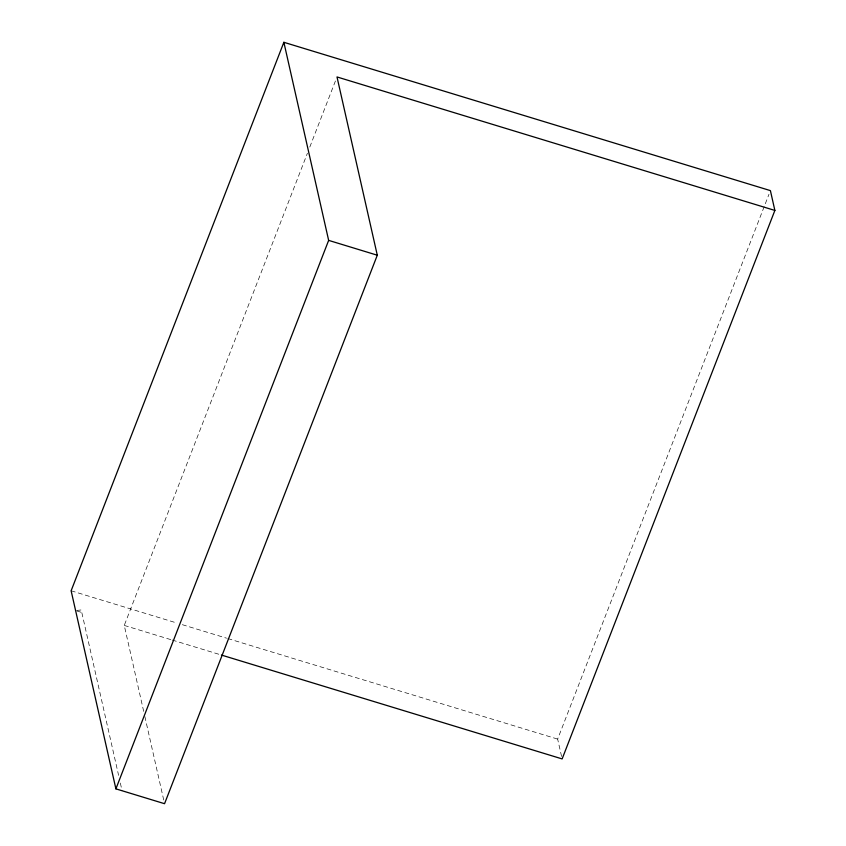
<?xml version="1.0" encoding="UTF-8"?>
<svg xmlns="http://www.w3.org/2000/svg" width="846" height="846" viewBox="0 0 846 846"><rect width="100%" height="100%" fill="white"/><g stroke="black" fill="none" stroke-linecap="round" stroke-linejoin="round"><path stroke-width="0.63" stroke-dasharray="4.23 3.17" d="M143.683 711.359L124.256 625.427L307.426 153.189M309.805 147.035L336.042 79.397M561.575 756.43L557.651 739.097L768.972 194.305M76.722 610.463L81.216 609.955L118.599 775.359M71.127 590.783L177.279 623.142M182.334 624.686L226.559 638.17M227.828 638.55L557.651 739.097M76.838 610.971L81.776 612.472M124.256 625.427L170.945 639.661M172.203 640.041L220.161 654.656M144.846 716.488L164.558 803.7M120.344 783.058L122.078 790.756"/><path stroke-width="1.27" d="M774.873 210.432L770.399 190.614L283.865 42.3L71.127 590.783L115.902 788.863L164.558 803.7L377.295 255.217L336.994 76.944L774.873 210.432L562.135 758.915L221.419 655.047M115.902 788.863L328.65 240.38L283.865 42.3M328.65 240.38L377.295 255.217"/></g></svg>
